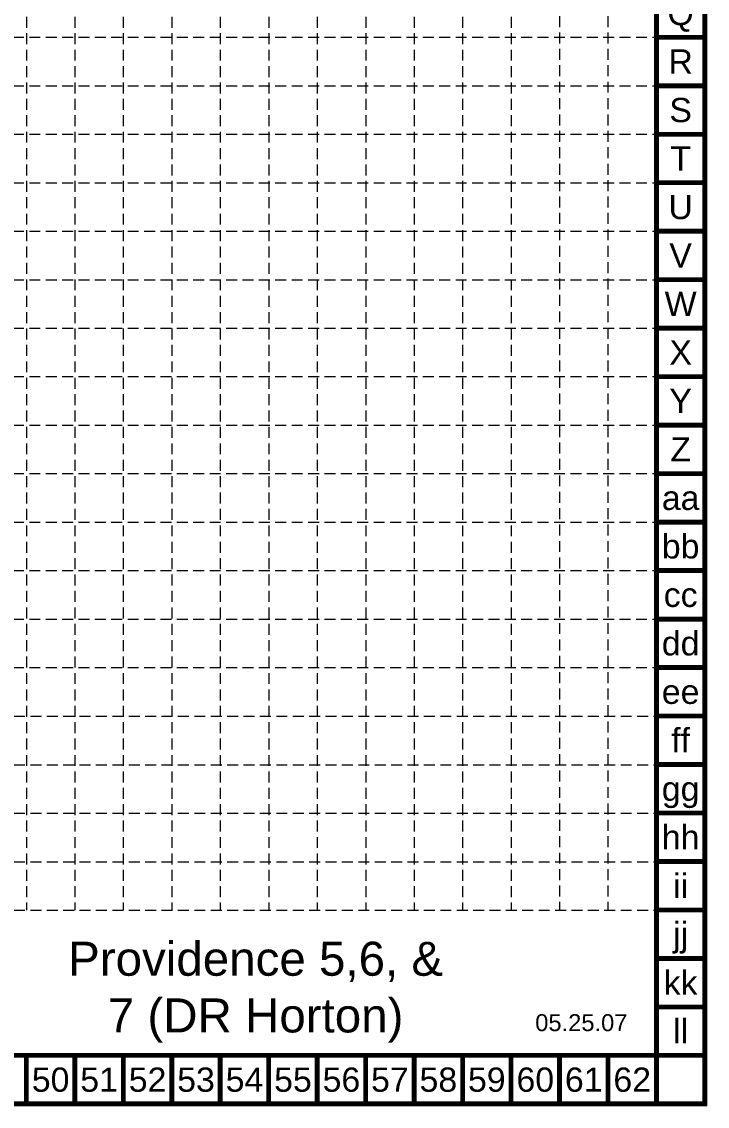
# Model space of a CAD drawing. Header units: inches. Extents: x -5337 to 1057, y 15227 to 19227.
# Drawn here: x -354 to 1057, y 15227 to 17458 of the extents above; entities that cross this region are included whole.
import ezdxf
from ezdxf.enums import TextEntityAlignment as Align

# ---------------------------------------------------------------- set-up
doc = ezdxf.new("R2010")
doc.units = ezdxf.units.IN
doc.header["$LTSCALE"] = 150
doc.header["$MEASUREMENT"] = 0
doc.linetypes.add('HIDDEN', pattern=[0.375, 0.25, -0.125])
doc.layers.add('BASE', color=7, linetype='Continuous')
doc.layers.add('grid', color=7, linetype='HIDDEN')
doc.styles.get("Standard").update_dxf_attribs({"font": 'ARIAL.TTF', "height": 25})

msp = doc.modelspace()

# ---------------------------------------------------------------- linework, layer by layer
at = {"layer": 'BASE', "color": 9}
msp.add_line((952.4, 19122), (952.4, 15331.5), dxfattribs=at)
at = {"layer": 'BASE', "const_width": 9.98}
for points in [[(-5331.9, 15231.7), (1052.1, 15231.7), (1052.1, 19221.7), (-5331.9, 19221.7)], [(-5232.1, 15331.5), (952.4, 15331.5), (952.4, 19122), (-5232.1, 19122)]]:
    msp.add_lwpolyline(points, close=True, dxfattribs=at)
for points in [[(1052.1, 17426.2), (952.4, 17426.2)], [(1052.1, 17326.5), (952.4, 17326.5)], [(1052.1, 17226.7), (952.4, 17226.7)], [(1052.1, 17127), (952.4, 17127)], [(1052.1, 17027.2), (952.4, 17027.2)], [(1052.1, 16927.5), (952.4, 16927.5)], [(1052.1, 16827.7), (952.4, 16827.7)], [(1052.1, 16728), (952.4, 16728)], [(1052.1, 16628.2), (952.4, 16628.2)], [(1052.1, 16528.5), (952.4, 16528.5)], [(1052.1, 16428.7), (952.4, 16428.7)], [(1052.1, 16329), (952.4, 16329)], [(1052.1, 16229.2), (952.4, 16229.2)], [(1052.1, 16129.5), (952.4, 16129.5)], [(1052.1, 16029.7), (952.4, 16029.7)], [(1052.1, 15930), (952.4, 15930)], [(1052.1, 15830.2), (952.4, 15830.2)], [(1052.1, 15730.5), (952.4, 15730.5)], [(1052.1, 15630.7), (952.4, 15630.7)], [(1052.1, 15531), (952.4, 15531)], [(1052.1, 15431.2), (952.4, 15431.2)], [(-344.4, 15231.7), (-344.4, 15331.5)], [(-244.6, 15231.7), (-244.6, 15331.5)], [(-144.9, 15231.7), (-144.9, 15331.5)], [(-45.1, 15231.7), (-45.1, 15331.5)], [(54.6, 15231.7), (54.6, 15331.5)], [(154.4, 15231.7), (154.4, 15331.5)], [(254.1, 15231.7), (254.1, 15331.5)], [(353.9, 15231.7), (353.9, 15331.5)], [(453.6, 15231.7), (453.6, 15331.5)], [(553.4, 15231.7), (553.4, 15331.5)], [(653.1, 15231.7), (653.1, 15331.5)], [(752.9, 15231.7), (752.9, 15331.5)], [(852.6, 15231.7), (852.6, 15331.5)], [(1052.1, 15331.5), (952.4, 15331.5)], [(952.4, 15231.7), (952.4, 15331.5)]]:
    msp.add_lwpolyline(points, dxfattribs=at)
at = {"layer": 'grid', "color": 252, "linetype": 'HIDDEN', "lineweight": 0, "ltscale": 0.6}
for p, q in [((-344.4, 19122), (-344.4, 15630.3)), ((-244.6, 19122), (-244.6, 15630.3)), ((-144.9, 19122), (-144.9, 15630.3)), ((-45.1, 19122), (-45.1, 15630.3)), ((54.6, 19122), (54.6, 15630.3)), ((154.4, 19122), (154.4, 15630.3)), ((254.1, 19122), (254.1, 15630.3)), ((353.9, 19122), (353.9, 15630.3)), ((453.6, 19122), (453.6, 15630.3)), ((553.4, 19122), (553.4, 15630.3)), ((653.1, 19122), (653.1, 15630.3)), ((752.7, 19123.6), (752.7, 15630.3)), ((852.4, 19123.6), (852.4, 15630.3)), ((-5232.1, 17426.2), (952.4, 17426.2)), ((-5232.1, 17326.5), (952.4, 17326.5)), ((-5232.1, 17226.7), (952.4, 17226.7)), ((-5232.1, 17127), (952.4, 17127)), ((-5232.1, 17027.2), (952.4, 17027.2)), ((-5232.1, 16927.5), (952.4, 16927.5)), ((-5232.1, 16827.7), (952.4, 16827.7)), ((-5232.1, 16728), (952.4, 16728)), ((-5232.1, 16628.2), (952.4, 16628.2)), ((-5232.1, 16528.5), (952.4, 16528.5)), ((-5232.1, 16428.7), (952.4, 16428.7)), ((-5232.1, 16329), (952.4, 16329)), ((-5232.1, 16229.2), (952.4, 16229.2)), ((-5232.1, 16129.5), (952.4, 16129.5)), ((-5229.9, 16029.3), (954.6, 16029.3)), ((-5229.9, 15929.5), (954.6, 15929.5)), ((-5229.9, 15829.8), (954.6, 15829.8)), ((-5229.9, 15730), (954.6, 15730)), ((-5229.9, 15630.3), (954.6, 15630.3))]:
    msp.add_line(p, q, dxfattribs=at)

# ---------------------------------------------------------------- texts
at = {"insert": (127.4, 15565.4), "char_height": 70, "width": 848.382, "attachment_point": 2}
msp.add_mtext('Providence 5,6, & 7 (DR Horton)', dxfattribs=at)
at = {"layer": 'BASE'}
for s, height, p in [('Q', 49.9, (1002.2, 17476.1)), ('R', 49.9, (1002.2, 17376.4)), ('S', 49.9, (1002.2, 17276.6)), ('T', 49.9, (1002.2, 17176.9)), ('U', 49.9, (1002.2, 17077.1)), ('V', 49.9, (1002.2, 16977.4)), ('W', 49.9, (1002.2, 16877.6)), ('X', 49.9, (1002.2, 16777.9)), ('Y', 49.9, (1002.2, 16678.1)), ('Z', 49.9, (1002.2, 16578.4)), ('aa', 49.88, (1002.2, 16478.6)), ('bb', 49.88, (1002.2, 16378.9)), ('cc', 49.88, (1002.2, 16279.1)), ('dd', 49.88, (1002.2, 16179.4)), ('ee', 49.88, (1002.2, 16079.6)), ('ff', 49.88, (1002.2, 15979.9)), ('gg', 49.88, (1002.2, 15880.1)), ('hh', 49.88, (1002.2, 15780.4)), ('ii', 49.88, (1002.2, 15680.6)), ('jj', 49.88, (1002.2, 15580.9)), ('kk', 49.88, (1002.2, 15481.1)), ('ll', 49.88, (1002.2, 15381.4)), ('50', 49.88, (-294.5, 15281.6)), ('51', 49.88, (-194.8, 15281.6)), ('52', 49.88, (-95, 15281.6)), ('53', 49.88, (4.7, 15281.6)), ('54', 49.88, (104.5, 15281.6)), ('55', 49.88, (204.2, 15281.6)), ('56', 49.88, (304, 15281.6)), ('57', 49.88, (403.7, 15281.6)), ('58', 49.88, (503.5, 15281.6)), ('59', 49.88, (603.2, 15281.6)), ('60', 49.88, (703, 15281.6)), ('61', 49.88, (802.7, 15281.6)), ('62', 49.88, (902.5, 15281.6))]:
    msp.add_text(s, height=height, dxfattribs=at).set_placement(p, align=Align.MIDDLE_CENTER)
msp.add_text('05.25.07', height=34.91, dxfattribs=at).set_placement((797.8, 15381.4), align=Align.CENTER)

doc.saveas('drawing.dxf')
